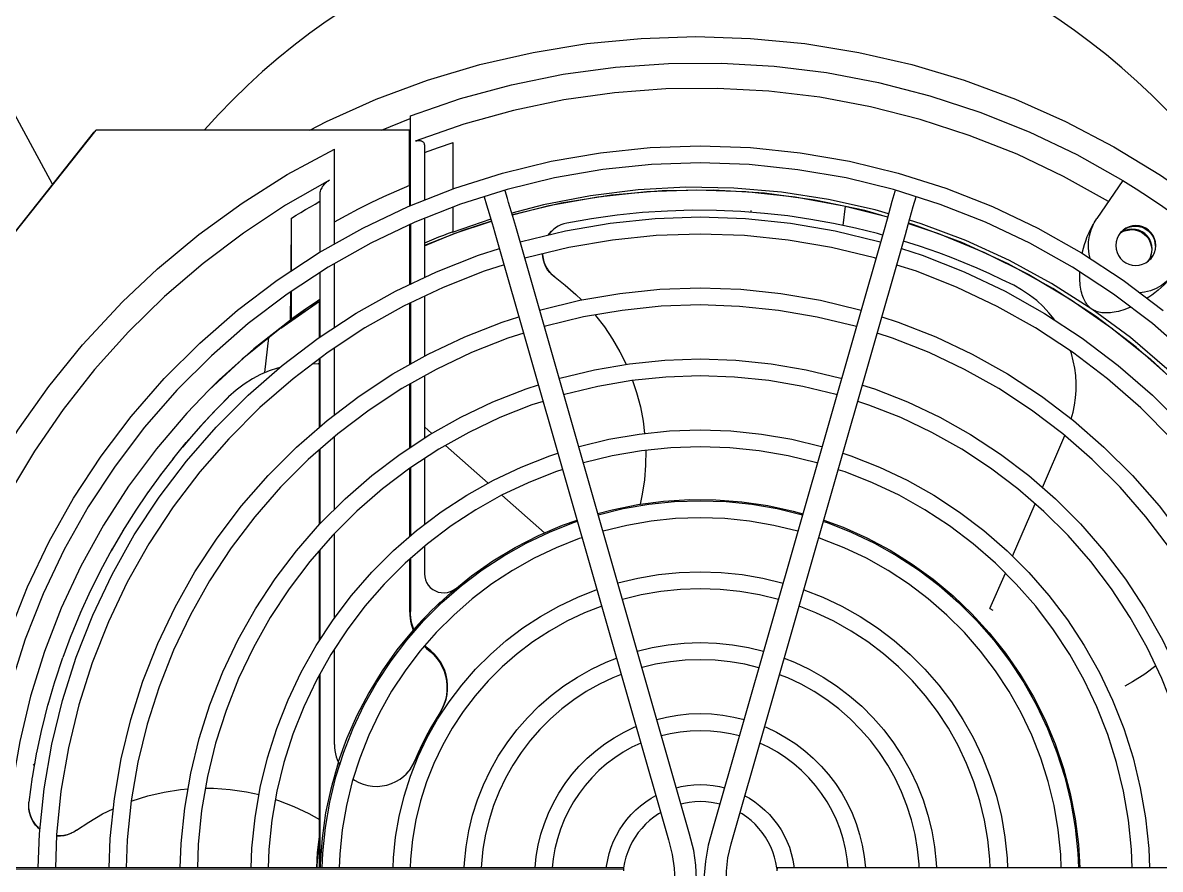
# Model space of a CAD drawing. Header units: inches. Extents: x 0 to 34.2, y 0 to 22.
# Drawn here: x 7.513 to 8.878, y 13.467 to 14.483 of the extents above; entities that cross this region are included whole.
import ezdxf
from ezdxf.enums import TextEntityAlignment as Align

# ---------------------------------------------------------------- set-up
doc = ezdxf.new("R2010")
doc.units = ezdxf.units.IN
doc.header["$MEASUREMENT"] = 0
doc.layers.add('SYMS', color=7, linetype='Continuous')
doc.styles.add('WD', font='romans.shx', dxfattribs={"height": 0.185})

# ---------------------------------------------------------------- blocks, each defined once
blk = doc.blocks.new('HDV1_FAN_001')
at = {"color": 7, "linetype": 'Continuous'}
for p, q in [((2.705, 2.2634), (3.0391, 2.4446)), ((2.7666, 2.2146), (2.4932, 2.4311)), ((2.4965, 2.4277), (2.77, 2.2112)), ((1.8843, 1.5781), (1.8844, 2.3262)), ((1.9308, 2.2786), (1.9327, 2.2808)), ((1.9327, 2.2808), (1.9358, 2.2837)), ((1.9633, 2.2916), (1.9935, 2.2875)), ((1.9929, 2.2875), (2.0234, 2.2822)), ((2.0223, 2.2823), (2.0526, 2.2758)), ((2.0515, 2.276), (2.0813, 2.2685)), ((2.0803, 2.2687), (2.1094, 2.2602)), ((2.1087, 2.2604), (2.1369, 2.2511)), ((2.1641, 2.2409), (2.1367, 2.2511)), ((2.1909, 2.2298), (2.1638, 2.241)), ((1.9296, 2.2345), (1.9296, 2.2345)), ((2.2171, 2.2178), (2.1901, 2.2302)), ((2.2426, 2.2051), (2.2157, 2.2186)), ((2.77, 2.2112), (2.7666, 2.2146)), ((2.77, 1.8352), (2.77, 2.2112)), ((2.2672, 2.1918), (2.2406, 2.2062)), ((2.291, 2.1778), (2.2648, 2.1932)), ((2.3138, 2.1634), (2.2883, 2.1795)), ((2.3357, 2.1486), (2.3111, 2.1652)), ((2.3565, 2.1335), (2.3332, 2.1504)), ((2.3764, 2.1181), (2.3545, 2.135)), ((2.3751, 2.1192), (2.3949, 2.103)), ((2.402, 2.0968), (2.3893, 2.1076)), ((2.3949, 2.103), (2.4139, 2.0864)), ((2.4144, 2.0859), (2.402, 2.0968)), ((2.4139, 2.0864), (2.4321, 2.0695)), ((2.4962, 2.0344), (2.4577, 2.076)), ((2.4321, 2.0695), (2.4495, 2.0524)), ((2.4496, 2.0523), (2.4382, 2.0637)), ((2.4788, 2.0086), (2.5208, 2.0038)), ((2.5323, 1.9896), (2.5644, 1.9433)), ((2.5418, 1.9778), (2.5429, 1.9768)), ((2.5418, 1.9778), (2.576, 1.9775)), ((2.5429, 1.9768), (2.5765, 1.9768)), ((2.6007, 1.9773), (2.6643, 1.9768)), ((2.601, 1.9768), (2.6643, 1.9768)), ((1.8843, 1.9433), (2.1159, 1.9433)), ((1.8843, 1.9425), (2.1174, 1.9425)), ((1.8843, 1.9421), (1.889, 1.942)), ((1.889, 1.942), (1.9199, 1.9397)), ((1.9199, 1.9397), (1.9506, 1.9354)), ((2.1568, 1.9433), (2.2652, 1.9433)), ((2.1581, 1.9425), (2.2661, 1.9425)), ((2.2964, 1.9433), (2.3861, 1.9433)), ((2.2973, 1.9425), (2.3869, 1.9425)), ((2.4133, 1.9433), (2.4955, 1.9433)), ((2.4141, 1.9425), (2.4961, 1.9425)), ((2.4893, 1.9433), (2.4895, 1.9447)), ((2.4896, 1.9511), (2.4894, 1.9448)), ((2.5211, 1.9433), (2.5657, 1.9433)), ((2.5216, 1.9425), (2.599, 1.9425)), ((2.6234, 1.9425), (2.693, 1.9425)), ((1.9506, 1.9354), (1.9809, 1.9289)), ((1.9809, 1.9289), (2.0108, 1.9204)), ((2.0326, 1.9253), (2.1469, 1.9253)), ((2.184, 1.9253), (2.2855, 1.9253)), ((2.3145, 1.9253), (2.4019, 1.9253)), ((2.4281, 1.9253), (2.5084, 1.9253)), ((2.5329, 1.9253), (2.6095, 1.9253)), ((2.6331, 1.9253), (2.7471, 1.9253)), ((2.0108, 1.9204), (2.0082, 1.9189)), ((2.77, 1.8686), (2.7837, 1.8344)), ((1.997, 1.8393), (1.9986, 1.8378)), ((2.0031, 1.8341), (1.9978, 1.8386)), ((2.1698, 1.8307), (2.1676, 1.8297)), ((2.1685, 1.829), (2.1706, 1.8299)), ((2.1706, 1.8299), (2.1698, 1.8307)), ((2.1706, 1.8299), (2.1931, 1.8089)), ((2.1913, 1.8349), (2.2548, 1.8349)), ((2.2555, 1.8341), (2.1921, 1.8341)), ((2.282, 1.8349), (2.364, 1.8349)), ((2.3646, 1.8341), (2.2827, 1.8341)), ((2.3886, 1.8349), (2.465, 1.8349)), ((2.4654, 1.8341), (2.3891, 1.8341)), ((2.4885, 1.8349), (2.562, 1.8349)), ((2.5623, 1.8341), (2.4889, 1.8341)), ((2.5847, 1.8349), (2.6563, 1.8349)), ((2.6567, 1.8341), (2.585, 1.8341)), ((2.6788, 1.8349), (2.7036, 1.8349)), ((2.6792, 1.8341), (2.7871, 1.8341)), ((2.7036, 1.8352), (2.77, 1.8352)), ((2.7036, 1.8349), (2.7543, 1.8344)), ((2.7868, 1.8344), (2.7543, 1.8344)), ((2.1504, 1.8176), (2.1478, 1.8148)), ((2.1486, 1.814), (2.1512, 1.8168)), ((2.2703, 1.8171), (2.2373, 1.8171)), ((2.3757, 1.8171), (2.2964, 1.8171)), ((2.475, 1.8171), (2.4003, 1.8171)), ((2.4059, 1.8082), (2.4138, 1.8171)), ((2.5704, 1.8171), (2.4985, 1.8171)), ((2.6638, 1.8171), (2.5931, 1.8171)), ((2.6495, 1.7713), (2.6312, 1.8171)), ((2.7509, 1.8171), (2.6859, 1.8171)), ((2.1478, 1.8148), (2.144, 1.8103)), ((2.1448, 1.8095), (2.1486, 1.814)), ((2.1931, 1.8089), (2.1874, 1.8145)), ((2.3462, 1.7407), (2.3915, 1.792)), ((2.6628, 1.7375), (2.6468, 1.7841)), ((2.6479, 1.783), (2.6468, 1.7841)), ((2.6479, 1.783), (2.6773, 1.783)), ((2.6993, 1.783), (2.755, 1.783)), ((2.6605, 1.7368), (2.6495, 1.7713)), ((2.6536, 1.7347), (2.6465, 1.7327)), ((2.6576, 1.7359), (2.6536, 1.7347)), ((2.6751, 1.7412), (2.6576, 1.7359)), ((2.6802, 1.7427), (2.6751, 1.7412)), ((2.6465, 1.7327), (1.9178, 1.5243)), ((2.2864, 1.6731), (2.3318, 1.7244)), ((1.9249, 1.4991), (2.6513, 1.7068)), ((2.662, 1.7099), (2.6663, 1.7111)), ((2.6663, 1.7111), (2.683, 1.7163)), ((2.683, 1.7163), (2.6878, 1.7177)), ((2.644, 1.6686), (2.6454, 1.6676)), ((2.6454, 1.6676), (2.6486, 1.6647)), ((2.6487, 1.6646), (2.6476, 1.6657)), ((2.6486, 1.6647), (2.6487, 1.6646)), ((2.6487, 1.6646), (2.6486, 1.6647)), ((2.6544, 1.6569), (2.6525, 1.6601)), ((1.8808, 1.578), (1.8829, 1.578)), ((2.6501, 1.2659), (1.9315, 1.4713)), ((2.6711, 1.4254), (2.6732, 1.4252)), ((1.8806, 1.3943), (1.8828, 1.3943)), ((1.8828, 1.3943), (1.8842, 1.3944)), ((1.8842, 0.6419), (1.8843, 1.3942)), ((2.6554, 1.315), (2.6786, 1.3123)), ((2.6631, 1.2622), (2.6501, 1.2659)), ((2.6842, 1.2564), (2.6631, 1.2622)), ((2.6445, 1.2403), (2.6565, 1.2369)), ((2.6565, 1.2369), (2.6782, 1.2309)), ((2.6782, 1.2309), (2.6899, 1.2275)), ((2.1958, 1.1388), (2.2381, 1.1204)), ((2.2583, 1.1117), (2.3212, 1.0845)), ((2.3409, 1.076), (2.4032, 1.049)), ((2.6587, 1.0138), (2.6636, 1.0108)), ((2.7093, 0.9794), (2.6636, 1.0108)), ((2.6228, 0.9451), (2.6188, 0.9461))]:
    blk.add_line(p, q, dxfattribs=at)
at = {"color": 6, "linetype": 'Continuous'}
for p, q in [((1.9311, 2.279), (1.9311, 2.279)), ((1.9479, 2.2903), (1.9479, 2.2902)), ((2.0078, 2.2867), (2.0101, 2.2844)), ((2.1162, 2.2579), (2.1161, 2.2579)), ((1.9234, 2.2484), (1.9234, 2.2484)), ((2.2391, 2.2069), (2.2392, 2.2069)), ((2.3546, 2.135), (2.3545, 2.135)), ((2.4199, 2.0808), (2.4199, 2.0808)), ((2.4647, 2.0691), (2.4644, 2.0688)), ((2.4636, 2.0355), (2.4636, 2.0356)), ((2.4848, 1.9914), (2.4843, 1.9915)), ((2.5585, 1.9516), (2.5586, 1.9516)), ((1.8941, 1.9459), (1.8942, 1.9459)), ((2.6546, 1.735), (2.6546, 1.735)), ((2.6076, 1.7215), (2.6076, 1.7215)), ((2.5807, 1.7138), (2.5807, 1.7138)), ((2.419, 1.6676), (2.419, 1.6676)), ((2.619, 1.6755), (2.619, 1.6754)), ((2.4055, 1.6637), (2.4055, 1.6637)), ((2.345, 1.6465), (2.345, 1.6465)), ((2.4402, 1.6464), (2.4402, 1.6464)), ((2.3662, 1.6253), (2.3662, 1.6253)), ((2.395, 1.6335), (2.395, 1.6335)), ((2.6856, 1.6318), (2.6857, 1.6318)), ((2.3224, 1.6127), (2.3224, 1.6127)), ((2.69, 1.6044), (2.6903, 1.6042)), ((2.6963, 1.5418), (2.6963, 1.5417)), ((2.6965, 1.4486), (2.6966, 1.4486)), ((2.691, 1.3866), (2.6912, 1.3868)), ((2.6895, 1.3754), (2.69, 1.3754)), ((2.662, 1.2625), (2.662, 1.2625)), ((2.667, 1.2675), (2.6673, 1.2678)), ((2.628, 1.158), (2.6281, 1.158)), ((2.1493, 1.1258), (2.168, 1.1412)), ((2.1958, 1.1388), (2.1938, 1.1353)), ((2.5986, 1.0969), (2.5983, 1.097)), ((2.5897, 1.0815), (2.5899, 1.0815)), ((2.5724, 1.0521), (2.5724, 1.0521)), ((2.532, 0.9923), (2.5314, 0.9924)), ((2.4962, 0.9485), (2.4966, 0.9484))]:
    blk.add_line(p, q, dxfattribs=at)
at = {"color": 7, "linetype": 'Continuous'}
for points in [[(1.9278, 2.4649), (1.992, 2.4591), (2.0553, 2.4491), (2.1179, 2.4349), (2.1795, 2.4167), (2.2397, 2.3945), (2.2984, 2.3684), (2.3551, 2.3385), (2.4099, 2.305), (2.4623, 2.268), (2.5121, 2.2276), (2.5638, 2.1795)], [(2.7099, 1.931), (2.6797, 1.9838), (2.6463, 2.0344), (2.6097, 2.0829), (2.5701, 2.1289), (2.5276, 2.1723), (2.4824, 2.2129), (2.4347, 2.2505), (2.3847, 2.285), (2.3326, 2.3162), (2.2786, 2.3441), (2.223, 2.3684), (2.1659, 2.3891), (2.1076, 2.4061), (2.0483, 2.4194), (1.9884, 2.4288), (1.9278, 2.4344)], [(2.1657, 2.3154), (2.2216, 2.2934), (2.2759, 2.2676), (2.3282, 2.2382), (2.3785, 2.2052), (2.4263, 2.1689), (2.4716, 2.1294), (2.5141, 2.0869), (2.5536, 2.0416), (2.5899, 1.9938), (2.6228, 1.9435), (2.6523, 1.8912), (2.6781, 1.8369), (2.7001, 1.781)], [(1.8829, 2.336), (1.883, 2.3208), (1.8829, 1.578)], [(2.7304, 1.4864), (2.7284, 1.545), (2.7224, 1.6034), (2.7124, 1.6612), (2.6985, 1.7182), (2.6808, 1.7741), (2.6592, 1.8287), (2.634, 1.8817), (2.6053, 1.9329), (2.5731, 1.9819), (2.5377, 2.0287), (2.4991, 2.0729), (2.4576, 2.1144), (2.4134, 2.153), (2.3666, 2.1884), (2.3176, 2.2206), (2.2664, 2.2494), (2.2134, 2.2746), (2.1588, 2.2961), (2.1029, 2.3139), (2.0459, 2.3278), (1.9881, 2.3377), (1.9297, 2.3437), (1.8832, 2.3453)], [(2.4578, 2.076), (2.43, 2.1025), (2.3875, 2.1388), (2.3426, 2.1721), (2.2956, 2.2023), (2.2466, 2.2293), (2.196, 2.253), (2.1439, 2.2732), (2.0905, 2.2898), (2.0362, 2.3028), (1.9811, 2.3122), (1.9254, 2.3178), (1.8844, 2.3192)], [(1.8844, 2.2805), (1.9253, 2.2791), (1.9793, 2.2736), (2.0327, 2.2644), (2.0854, 2.2515), (2.1372, 2.2351), (2.1876, 2.2152), (2.2366, 2.1919), (2.2839, 2.1653), (2.3293, 2.1356), (2.3725, 2.1028), (2.4134, 2.0671), (2.4518, 2.0287), (2.4874, 1.9878), (2.5202, 1.9446), (2.55, 1.8992), (2.5766, 1.8519), (2.5999, 1.8029), (2.6198, 1.7525), (2.6278, 1.7273)], [(1.9553, 2.2918), (1.9521, 2.2913), (1.9479, 2.2903), (1.9438, 2.2887), (1.94, 2.2867), (1.9364, 2.2842), (1.9332, 2.2813), (1.9308, 2.2786)], [(1.9358, 2.2837), (1.9391, 2.2861), (1.9428, 2.2882), (1.9467, 2.2899), (1.9507, 2.2911), (1.9548, 2.2918), (1.9553, 2.2918)], [(1.9553, 2.2918), (1.959, 2.292), (1.9632, 2.2917)], [(2.608, 1.7216), (2.6004, 1.7456), (2.5811, 1.7948), (2.5584, 1.8425), (2.5324, 1.8886), (2.5035, 1.9328), (2.4715, 1.9749), (2.4368, 2.0147), (2.3994, 2.0521), (2.3596, 2.0869), (2.3175, 2.1188), (2.2733, 2.1478), (2.2272, 2.1737), (2.1795, 2.1964), (2.1303, 2.2158), (2.0799, 2.2318), (2.0285, 2.2443), (1.9765, 2.2533), (1.9239, 2.2587), (1.8844, 2.26)], [(1.9228, 2.2587), (1.9227, 2.258), (1.9227, 2.2537), (1.9232, 2.2493), (1.9242, 2.2451), (1.9258, 2.2411), (1.9262, 2.2402)], [(1.9262, 2.2402), (1.9255, 2.2418), (1.9241, 2.2458), (1.9231, 2.2498), (1.9227, 2.254), (1.9227, 2.2582)], [(1.9296, 2.2345), (1.9273, 2.238), (1.9262, 2.2402)], [(1.9296, 2.2345), (1.9394, 2.22), (1.9491, 2.2033), (1.9553, 2.1905)], [(1.8844, 2.1954), (1.9195, 2.1942), (1.9677, 2.1892), (2.0154, 2.181), (2.0625, 2.1695), (2.1086, 2.1549), (2.1537, 2.1371), (2.1974, 2.1163), (2.2397, 2.0926), (2.2802, 2.066), (2.3188, 2.0367), (2.3553, 2.0049), (2.3895, 1.9706), (2.4214, 1.9341), (2.4506, 1.8955), (2.4772, 1.855), (2.501, 1.8128), (2.5218, 1.769), (2.5395, 1.724), (2.5459, 1.7039)], [(2.5262, 1.6982), (2.5202, 1.7171), (2.5029, 1.7608), (2.4827, 1.8033), (2.4597, 1.8443), (2.4339, 1.8837), (2.4055, 1.9212), (2.3745, 1.9566), (2.3413, 1.9899), (2.3058, 2.0208), (2.2683, 2.0492), (2.229, 2.075), (2.188, 2.0981), (2.1455, 2.1183), (2.1018, 2.1356), (2.0569, 2.1498), (2.0112, 2.1609), (1.9649, 2.1689), (1.9181, 2.1737), (1.8844, 2.1749)], [(2.5638, 2.1795), (2.6034, 2.1375), (2.6445, 2.0881), (2.6822, 2.0361), (2.7164, 1.9819), (2.7471, 1.9253)], [(1.9643, 2.169), (1.9649, 2.1677), (1.9708, 2.1489), (1.9753, 2.1296), (1.9783, 2.11), (1.9791, 2.1009)], [(1.8843, 2.1102), (1.9136, 2.1092), (1.956, 2.1049), (1.9981, 2.0976), (2.0395, 2.0875), (2.0801, 2.0746), (2.1198, 2.059), (2.1583, 2.0407), (2.1954, 2.0198), (2.2311, 1.9964), (2.265, 1.9707), (2.2972, 1.9426), (2.3273, 1.9125), (2.3553, 1.8804), (2.3811, 1.8464), (2.4044, 1.8108), (2.4253, 1.7736), (2.4436, 1.7351), (2.4593, 1.6954), (2.464, 1.6805)], [(2.4443, 1.6748), (2.44, 1.6886), (2.4248, 1.7269), (2.4071, 1.7642), (2.3869, 1.8001), (2.3643, 1.8346), (2.3394, 1.8674), (2.3123, 1.8985), (2.2832, 1.9277), (2.2521, 1.9547), (2.2192, 1.9797), (2.1848, 2.0023), (2.1488, 2.0225), (2.1116, 2.0402), (2.0732, 2.0553), (2.0339, 2.0678), (1.9939, 2.0775), (1.9533, 2.0846), (1.9122, 2.0888), (1.8843, 2.0897)], [(1.98, 2.0799), (1.98, 2.0703), (1.9786, 2.0504), (1.9757, 2.0307), (1.9723, 2.0157)], [(2.4382, 2.0637), (2.4264, 2.0749), (2.4144, 2.0859)], [(2.5418, 1.9778), (2.5074, 2.0219), (2.4701, 2.0635), (2.4578, 2.076)], [(2.4651, 2.0336), (2.4579, 2.0431), (2.4496, 2.0523)], [(2.4849, 1.9907), (2.4842, 1.9936), (2.4808, 2.0037), (2.4765, 2.0138), (2.4713, 2.0237), (2.4651, 2.0336)], [(2.5642, 1.9433), (2.5345, 1.9866), (2.495, 2.0358)], [(1.8843, 2.0251), (1.9079, 2.0243), (1.9445, 2.0205), (1.9808, 2.0142), (2.0165, 2.0055), (2.0516, 1.9944), (2.0859, 1.9809), (2.1191, 1.9651), (2.1512, 1.947), (2.182, 1.9268), (2.2113, 1.9046), (2.2391, 1.8804), (2.2651, 1.8544), (2.2893, 1.8266), (2.3115, 1.7973), (2.3317, 1.7665), (2.3497, 1.7344), (2.3655, 1.7012), (2.379, 1.6669), (2.3822, 1.6571)], [(2.3624, 1.6514), (2.3597, 1.66), (2.3467, 1.693), (2.3315, 1.725), (2.3142, 1.7558), (2.2948, 1.7854), (2.2734, 1.8137), (2.2501, 1.8404), (2.225, 1.8654), (2.1984, 1.8887), (2.1701, 1.9101), (2.1405, 1.9295), (2.1097, 1.9469), (2.0777, 1.9621), (2.0447, 1.9751), (2.011, 1.9858), (1.9766, 1.9942), (1.9417, 2.0002), (1.9065, 2.0038), (1.8843, 2.0046)], [(1.9666, 1.9959), (1.9654, 1.9922), (1.9582, 1.9738), (1.9496, 1.956), (1.9424, 1.9433)], [(2.5665, 1.9426), (2.5627, 1.9484), (2.5588, 1.9541), (2.5549, 1.9598), (2.5509, 1.9655), (2.5469, 1.9711), (2.5429, 1.9768)], [(2.6643, 1.9768), (2.6677, 1.9711), (2.6711, 1.9655), (2.6745, 1.9598), (2.6778, 1.9541), (2.6811, 1.9483), (2.6844, 1.9426)], [(2.77, 1.9548), (2.7804, 1.9349), (2.8071, 1.8751), (2.8298, 1.8136), (2.8486, 1.7509), (2.8632, 1.687), (2.8737, 1.6223), (2.88, 1.5573), (2.8822, 1.4917)], [(1.9226, 1.9433), (1.918, 1.944), (1.887, 1.9465), (1.8843, 1.9465)], [(1.8843, 1.9463), (1.9029, 1.9455), (1.9214, 1.9433)], [(1.8843, 1.9399), (1.902, 1.9393), (1.9329, 1.9361), (1.9634, 1.9309), (1.9935, 1.9235), (2.0231, 1.9141), (2.0519, 1.9028), (2.0799, 1.8895), (2.1069, 1.8743), (2.1329, 1.8573), (2.1576, 1.8385), (2.1809, 1.8182), (2.2028, 1.7962), (2.2232, 1.7729), (2.2419, 1.7482), (2.2589, 1.7222), (2.2741, 1.6952), (2.2874, 1.6672), (2.2988, 1.6384), (2.3003, 1.6337)], [(2.693, 1.9425), (2.6942, 1.9424), (2.6954, 1.9422), (2.6967, 1.9419), (2.698, 1.9414), (2.6994, 1.9408), (2.7007, 1.9401), (2.702, 1.9394), (2.7032, 1.9385), (2.7044, 1.9376), (2.7054, 1.9367), (2.7064, 1.9358), (2.7072, 1.9348), (2.708, 1.9338), (2.7087, 1.9329), (2.7093, 1.9319)], [(2.0108, 1.9204), (2.0044, 1.9224), (1.998, 1.9243), (1.9916, 1.9261), (1.9851, 1.9278), (1.9786, 1.9295), (1.9721, 1.931)], [(2.0326, 1.9253), (2.0288, 1.9252), (2.0251, 1.9247), (2.0214, 1.924), (2.0178, 1.9231), (2.0143, 1.9219), (2.0108, 1.9204)], [(2.6598, 1.9253), (2.6675, 1.9113), (2.6753, 1.8963), (2.6828, 1.8811), (2.69, 1.8659), (2.6969, 1.8505), (2.7036, 1.8349)], [(2.2806, 1.628), (2.2795, 1.6315), (2.2686, 1.6591), (2.2559, 1.6858), (2.2414, 1.7116), (2.2252, 1.7363), (2.2073, 1.7599), (2.1878, 1.7822), (2.1669, 1.8032), (2.1446, 1.8226), (2.121, 1.8405), (2.0963, 1.8567), (2.0705, 1.8712), (2.0438, 1.884), (2.0162, 1.8948), (1.988, 1.9038), (1.9593, 1.9108), (1.9301, 1.9158), (1.9006, 1.9188), (1.8843, 1.9194)], [(2.1698, 1.8307), (2.1459, 1.8502), (2.1208, 1.868), (2.0945, 1.8841), (2.0672, 1.8983), (2.0391, 1.9107), (2.0115, 1.9206)], [(1.9908, 1.9029), (1.9896, 1.9011), (1.9869, 1.896), (1.9847, 1.8907), (1.9833, 1.8851), (1.9824, 1.8794), (1.9822, 1.8736), (1.9827, 1.8679), (1.9838, 1.8622), (1.9856, 1.8567), (1.988, 1.8515), (1.991, 1.8465), (1.9945, 1.842), (1.997, 1.8393)], [(1.8843, 1.8548), (1.8962, 1.8544), (1.9212, 1.8518), (1.9461, 1.8475), (1.9705, 1.8415), (1.9945, 1.8339), (2.018, 1.8247), (2.0407, 1.8139), (2.0627, 1.8015), (2.0837, 1.7877), (2.1038, 1.7725), (2.1228, 1.7559), (2.1406, 1.7381), (2.1571, 1.7191), (2.1723, 1.6991), (2.1862, 1.678), (2.1985, 1.6561), (2.2093, 1.6333), (2.2184, 1.6103)], [(2.1986, 1.6046), (2.1905, 1.6251), (2.1803, 1.6466), (2.1686, 1.6674), (2.1556, 1.6872), (2.1412, 1.7062), (2.1256, 1.7241), (2.1088, 1.7409), (2.0908, 1.7566), (2.0719, 1.7709), (2.052, 1.784), (2.0313, 1.7956), (2.0098, 1.8059), (1.9877, 1.8146), (1.965, 1.8218), (1.9419, 1.8274), (1.9184, 1.8315), (1.8948, 1.8339), (1.8843, 1.8342)], [(2.0124, 1.8292), (2.0071, 1.8318), (2.0023, 1.8349)], [(2.0031, 1.8341), (2.0079, 1.831), (2.0132, 1.8285)], [(2.0698, 1.7992), (2.0606, 1.8049), (2.0513, 1.8103), (2.0418, 1.8155), (2.0321, 1.8204), (2.0223, 1.8249), (2.0124, 1.8292)], [(2.1768, 1.8331), (2.1732, 1.832), (2.1698, 1.8307)], [(2.1706, 1.8299), (2.174, 1.8312), (2.1776, 1.8323), (2.1811, 1.8331), (2.1848, 1.8337), (2.1884, 1.834), (2.1921, 1.8341)], [(2.1874, 1.8145), (2.1819, 1.8197), (2.1763, 1.8249), (2.1706, 1.8299)], [(2.1913, 1.8349), (2.1876, 1.8348), (2.184, 1.8345), (2.1803, 1.8339), (2.1768, 1.8331)], [(2.7871, 1.8341), (2.8077, 1.774), (2.8243, 1.7129), (2.8369, 1.6507), (2.8455, 1.5879), (2.85, 1.5246), (2.8504, 1.4611), (2.8467, 1.3978), (2.8389, 1.3348), (2.8271, 1.2725), (2.8112, 1.2111), (2.7914, 1.1508), (2.7678, 1.0919), (2.7404, 1.0348), (2.7093, 0.9794)], [(2.0132, 1.8285), (2.0231, 1.8241), (2.0329, 1.8196), (2.0426, 1.8147), (2.0521, 1.8095), (2.0614, 1.8041), (2.0706, 1.7984)], [(2.2373, 1.8171), (2.2337, 1.8169), (2.2301, 1.816), (2.2268, 1.8146), (2.2236, 1.8126), (2.2209, 1.8102), (2.2185, 1.8073), (2.2167, 1.8041), (2.2154, 1.8006), (2.2147, 1.797), (2.2145, 1.7933), (2.215, 1.7896), (2.2161, 1.7861), (2.2177, 1.7827), (2.2198, 1.7797)], [(2.6311, 1.8171), (2.6457, 1.7818), (2.6607, 1.7368)], [(2.6479, 1.783), (2.6457, 1.7888), (2.6435, 1.7945), (2.6412, 1.8002), (2.6388, 1.8059), (2.6364, 1.8116), (2.634, 1.8172)], [(2.6841, 0.9967), (2.7143, 1.0507), (2.7408, 1.1063), (2.7636, 1.1637), (2.7827, 1.2224), (2.798, 1.2822), (2.8093, 1.3429), (2.8167, 1.4042), (2.82, 1.4658), (2.8194, 1.5275), (2.8147, 1.5891), (2.8061, 1.6502), (2.7935, 1.7106), (2.777, 1.77), (2.7566, 1.8284)], [(2.7428, 1.8172), (2.745, 1.8116), (2.747, 1.8059), (2.7491, 1.8002), (2.7511, 1.7945), (2.7531, 1.7888), (2.755, 1.783)], [(2.757, 1.8275), (2.7572, 1.8265), (2.7574, 1.8257), (2.7575, 1.8248), (2.7575, 1.824), (2.7575, 1.8232), (2.7574, 1.8224), (2.7572, 1.8216), (2.757, 1.8209), (2.7566, 1.8202), (2.7562, 1.8196), (2.7558, 1.819), (2.7552, 1.8185), (2.7545, 1.818), (2.7537, 1.8177), (2.7529, 1.8174), (2.7519, 1.8172), (2.7509, 1.8171)], [(2.144, 1.8103), (2.1399, 1.806), (2.1355, 1.8022), (2.1307, 1.7988), (2.1256, 1.796), (2.1203, 1.7937), (2.1147, 1.792), (2.109, 1.7908), (2.1032, 1.7903), (2.0974, 1.7903), (2.0916, 1.7909), (2.0859, 1.7921), (2.0803, 1.7939), (2.0749, 1.7963), (2.0698, 1.7992)], [(2.0706, 1.7984), (2.0757, 1.7955), (2.0811, 1.7931), (2.0866, 1.7913), (2.0924, 1.7901), (2.0982, 1.7895), (2.104, 1.7895), (2.1098, 1.79), (2.1155, 1.7912), (2.1211, 1.7929), (2.1264, 1.7952), (2.1315, 1.798), (2.1363, 1.8014), (2.1407, 1.8052), (2.1448, 1.8095)], [(2.1931, 1.8089), (2.215, 1.7854), (2.2347, 1.761), (2.2527, 1.7353), (2.2689, 1.7085), (2.2832, 1.6806), (2.2956, 1.6518), (2.3018, 1.6341)], [(2.2034, 1.7982), (2.1982, 1.8037), (2.1931, 1.8089)], [(2.7001, 1.781), (2.7183, 1.7238), (2.7325, 1.6654), (2.7427, 1.6062), (2.7488, 1.5464), (2.7509, 1.4864)], [(1.8843, 1.7696), (1.8904, 1.7694), (1.9096, 1.7674), (1.9287, 1.7641), (1.9476, 1.7595), (1.966, 1.7537), (1.984, 1.7466), (2.0015, 1.7382), (2.0184, 1.7288), (2.0346, 1.7181), (2.05, 1.7064), (2.0646, 1.6937), (2.0783, 1.68), (2.0911, 1.6654), (2.1028, 1.65), (2.1134, 1.6338), (2.1229, 1.6169), (2.1312, 1.5994), (2.1362, 1.5868)], [(2.1164, 1.5811), (2.1124, 1.5912), (2.1047, 1.6074), (2.0959, 1.6231), (2.086, 1.6381), (2.0752, 1.6525), (2.0633, 1.666), (2.0506, 1.6787), (2.0371, 1.6905), (2.0228, 1.7014), (2.0078, 1.7112), (1.9921, 1.72), (1.9759, 1.7278), (1.9591, 1.7343), (1.942, 1.7398), (1.9246, 1.744), (1.9068, 1.7471), (1.889, 1.7489), (1.8843, 1.7491)], [(2.6898, 1.7456), (2.6896, 1.7455), (2.6802, 1.7427)], [(2.6878, 1.7177), (2.6969, 1.7203), (2.6978, 1.7206)], [(2.6513, 1.7068), (2.6543, 1.7076), (2.662, 1.7099)], [(2.6653, 1.2616), (2.6732, 1.2889), (2.6859, 1.3488), (2.6941, 1.4095), (2.6979, 1.4706), (2.6971, 1.5319), (2.6919, 1.5929), (2.6822, 1.6533), (2.6683, 1.7118)], [(2.668, 1.7117), (2.6792, 1.6679), (2.6897, 1.6094), (2.696, 1.5504), (2.6982, 1.4911), (2.696, 1.4317), (2.6897, 1.3727), (2.6791, 1.3142), (2.6657, 1.2615)], [(2.6693, 1.2605), (2.674, 1.2764), (2.6867, 1.3324), (2.6955, 1.3891), (2.7003, 1.4463), (2.7012, 1.5037), (2.6982, 1.561), (2.6911, 1.618), (2.6802, 1.6743), (2.6701, 1.7123)], [(2.6451, 1.4864), (2.6433, 1.5392), (2.6379, 1.5918), (2.6289, 1.6439), (2.6164, 1.6952), (2.616, 1.6967)], [(2.6357, 1.7023), (2.6362, 1.7008), (2.649, 1.648), (2.6582, 1.5946), (2.6638, 1.5406), (2.6656, 1.4864)], [(1.8843, 1.6844), (1.8846, 1.6844), (1.898, 1.6831), (1.9114, 1.6807), (1.9246, 1.6775), (1.9375, 1.6734), (1.9501, 1.6685), (1.9623, 1.6626), (1.9742, 1.656), (1.9855, 1.6486), (1.9963, 1.6404), (2.0065, 1.6315), (2.0161, 1.6219), (2.025, 1.6117), (2.0332, 1.6009), (2.0406, 1.5895), (2.0473, 1.5777), (2.0531, 1.5655), (2.054, 1.5633)], [(2.5538, 1.6789), (2.5542, 1.6778), (2.5656, 1.6307), (2.5739, 1.583), (2.5788, 1.5348), (2.5805, 1.4864)], [(2.56, 1.4864), (2.5584, 1.5334), (2.5535, 1.5802), (2.5456, 1.6265), (2.5344, 1.6722), (2.5341, 1.6732)], [(2.6212, 1.6756), (2.6201, 1.6756), (2.6159, 1.675), (2.6118, 1.674), (2.6079, 1.6726), (2.6042, 1.6706), (2.6008, 1.6683), (2.5976, 1.6656), (2.5948, 1.6626), (2.5838, 1.6484)], [(2.5933, 1.6607), (2.596, 1.664), (2.599, 1.6669), (2.6023, 1.6695), (2.6059, 1.6716), (2.6098, 1.6733), (2.6138, 1.6746), (2.6179, 1.6754), (2.6212, 1.6756)], [(2.6476, 1.6657), (2.6447, 1.6682), (2.644, 1.6686)], [(2.0341, 1.5576), (2.0291, 1.5683), (2.0231, 1.5789), (2.0164, 1.589), (2.0091, 1.5987), (2.0011, 1.6079), (1.9925, 1.6165), (1.9834, 1.6245), (1.9737, 1.6318), (1.9635, 1.6385), (1.9529, 1.6444), (1.9419, 1.6497), (1.9306, 1.6541), (1.919, 1.6578), (1.9072, 1.6607), (1.8952, 1.6627), (1.8843, 1.6639)], [(2.472, 1.6555), (2.4722, 1.6548), (2.4823, 1.6134), (2.4895, 1.5714), (2.4939, 1.529), (2.4953, 1.4864)], [(2.6525, 1.6601), (2.6502, 1.663), (2.6487, 1.6646)], [(2.6583, 1.6463), (2.6574, 1.65), (2.6561, 1.6535), (2.6544, 1.6569)], [(2.4748, 1.4864), (2.4734, 1.5276), (2.4692, 1.5686), (2.4622, 1.6092), (2.4524, 1.6493), (2.4522, 1.6498)], [(2.5838, 1.6484), (2.5726, 1.6356), (2.566, 1.6289)], [(2.6439, 1.2677), (2.6457, 1.2739), (2.6522, 1.3), (2.6579, 1.3266), (2.6627, 1.3538), (2.6668, 1.3814), (2.6699, 1.4094), (2.6721, 1.4379), (2.6733, 1.4668), (2.6736, 1.4961), (2.6727, 1.5258), (2.6708, 1.5558), (2.6677, 1.5862), (2.6635, 1.6169), (2.6583, 1.6463)], [(2.3896, 1.4864), (2.3884, 1.5218), (2.3848, 1.557), (2.3788, 1.5919), (2.3704, 1.6263), (2.3704, 1.6264)], [(2.3901, 1.6321), (2.3902, 1.6318), (2.3989, 1.5961), (2.4051, 1.5598), (2.4089, 1.5232), (2.4102, 1.4864)], [(2.548, 1.6124), (2.5474, 1.6119), (2.5336, 1.6013), (2.519, 1.5915), (2.5038, 1.5827), (2.4888, 1.5754)], [(1.8843, 1.5989), (1.8864, 1.5987), (1.8941, 1.5974), (1.9016, 1.5955), (1.909, 1.5932), (1.9162, 1.5904), (1.9232, 1.587), (1.9299, 1.5832), (1.9364, 1.579), (1.9426, 1.5743), (1.9484, 1.5692), (1.9539, 1.5637), (1.9589, 1.5579), (1.9636, 1.5517), (1.9679, 1.5453), (1.9711, 1.5396)], [(2.3045, 1.4864), (2.3035, 1.5159), (2.3005, 1.5454), (2.2954, 1.5746), (2.2885, 1.603)], [(2.3082, 1.6087), (2.3155, 1.5787), (2.3208, 1.5482), (2.3239, 1.5173), (2.325, 1.4864)], [(2.3096, 1.6091), (2.3142, 1.592), (2.3204, 1.5613), (2.3245, 1.5303), (2.3264, 1.499)], [(2.2263, 1.5853), (2.2321, 1.5614), (2.2364, 1.5366), (2.239, 1.5115), (2.2398, 1.4864)], [(1.8829, 1.578), (1.8836, 1.5781), (1.8841, 1.5781), (1.8843, 1.5781), (1.8843, 1.5781)], [(1.9508, 1.5338), (1.9491, 1.5366), (1.9453, 1.542), (1.9412, 1.5472), (1.9367, 1.552), (1.9318, 1.5565), (1.9267, 1.5607), (1.9212, 1.5645), (1.9155, 1.5679), (1.9096, 1.5708), (1.9035, 1.5734), (1.8972, 1.5755), (1.8907, 1.5771), (1.8843, 1.5783)], [(2.2193, 1.4864), (2.2185, 1.5101), (2.2161, 1.5338), (2.212, 1.5572), (2.2066, 1.5796)], [(2.1342, 1.4864), (2.1336, 1.5043), (2.1317, 1.5222), (2.1287, 1.5399), (2.1247, 1.5562)], [(2.1444, 1.5619), (2.1488, 1.5441), (2.152, 1.525), (2.154, 1.5057), (2.1547, 1.4864)], [(2.3854, 1.5518), (2.3853, 1.5518), (2.3677, 1.552), (2.3501, 1.5534), (2.3328, 1.5559), (2.3208, 1.5585)], [(2.4693, 1.5675), (2.455, 1.5627), (2.4378, 1.5582), (2.4205, 1.5549), (2.4058, 1.5531)], [(2.049, 1.4864), (2.0486, 1.4985), (2.0474, 1.5106), (2.0453, 1.5226), (2.0428, 1.5328)], [(2.0625, 1.5384), (2.0654, 1.5268), (2.0677, 1.5134), (2.0691, 1.4999), (2.0695, 1.4864)], [(1.9178, 1.5243), (1.9004, 1.5199), (1.8841, 1.5175), (1.8694, 1.517), (1.8545, 1.5179), (1.8381, 1.5207), (1.8201, 1.5256)], [(1.9806, 1.515), (1.982, 1.5094), (1.9833, 1.5018), (1.9841, 1.4941), (1.9844, 1.4864)], [(1.9639, 1.4864), (1.9636, 1.493), (1.9629, 1.4996), (1.9617, 1.5061), (1.9609, 1.5094)], [(1.8158, 1.4996), (1.836, 1.4943), (1.8536, 1.4917), (1.8706, 1.4908), (1.8874, 1.4915), (1.9052, 1.4941), (1.9249, 1.4991)], [(2.3264, 1.499), (2.3262, 1.4677), (2.3238, 1.4364), (2.3193, 1.4054), (2.3126, 1.3748), (2.3093, 1.3633)], [(2.8822, 1.4917), (2.88, 1.426), (2.8737, 1.361), (2.8632, 1.2963), (2.8485, 1.2324), (2.8298, 1.1697), (2.807, 1.1082), (2.7804, 1.0484), (2.7499, 0.9904), (2.7158, 0.9344), (2.6781, 0.8808), (2.6372, 0.8299), (2.5928, 0.7814)], [(1.9315, 1.4713), (1.9116, 1.4768), (1.8925, 1.4802), (1.8756, 1.4815), (1.859, 1.4811), (1.841, 1.4789), (1.8214, 1.4743)], [(1.8857, 0.6275), (1.9296, 0.629), (1.9879, 0.635), (2.0458, 0.645), (2.1028, 0.6589), (2.1587, 0.6766), (2.2133, 0.6981), (2.2663, 0.7233), (2.3175, 0.7521), (2.3665, 0.7843), (2.4133, 0.8197), (2.4575, 0.8583), (2.499, 0.8998), (2.5376, 0.944), (2.573, 0.9908), (2.6052, 1.0398), (2.634, 1.091), (2.6592, 1.144), (2.6807, 1.1986), (2.6985, 1.2545), (2.7124, 1.3115), (2.7223, 1.3693), (2.7284, 1.4277), (2.7304, 1.4864)], [(1.9608, 1.463), (1.9617, 1.4666), (1.9629, 1.4731), (1.9636, 1.4797), (1.9639, 1.4864)], [(1.9844, 1.4864), (1.9841, 1.4786), (1.9833, 1.4709), (1.982, 1.4633), (1.9805, 1.4573)], [(2.0427, 1.4395), (2.0453, 1.4501), (2.0474, 1.4621), (2.0486, 1.4742), (2.049, 1.4864)], [(2.0695, 1.4864), (2.0691, 1.4728), (2.0677, 1.4593), (2.0654, 1.446), (2.0624, 1.4339)], [(2.1246, 1.4161), (2.1287, 1.4328), (2.1317, 1.4505), (2.1336, 1.4684), (2.1342, 1.4864)], [(2.1547, 1.4864), (2.154, 1.467), (2.152, 1.4477), (2.1488, 1.4286), (2.1443, 1.4105)], [(2.2065, 1.3927), (2.212, 1.4155), (2.2161, 1.4389), (2.2185, 1.4626), (2.2193, 1.4864)], [(2.2398, 1.4864), (2.239, 1.4612), (2.2364, 1.4361), (2.2321, 1.4113), (2.2262, 1.3871)], [(2.2884, 1.3693), (2.2884, 1.3694), (2.2954, 1.3982), (2.3004, 1.4273), (2.3035, 1.4568), (2.3045, 1.4864)], [(2.325, 1.4864), (2.3239, 1.4554), (2.3208, 1.4245), (2.3155, 1.394), (2.3082, 1.3639), (2.3081, 1.3637)], [(2.3702, 1.3459), (2.3704, 1.3464), (2.3788, 1.3808), (2.3848, 1.4157), (2.3884, 1.451), (2.3896, 1.4864)], [(2.4102, 1.4864), (2.4089, 1.4496), (2.4051, 1.4129), (2.3989, 1.3767), (2.3902, 1.3409), (2.39, 1.3403)], [(2.4521, 1.3225), (2.4524, 1.3235), (2.4622, 1.3635), (2.4692, 1.4041), (2.4734, 1.4452), (2.4748, 1.4864)], [(2.4953, 1.4864), (2.4939, 1.4438), (2.4895, 1.4013), (2.4822, 1.3593), (2.4721, 1.3179), (2.4718, 1.3169)], [(2.534, 1.2991), (2.5344, 1.3005), (2.5455, 1.3462), (2.5535, 1.3925), (2.5583, 1.4393), (2.56, 1.4864)], [(2.5805, 1.4864), (2.5788, 1.4379), (2.5739, 1.3898), (2.5656, 1.342), (2.5541, 1.2949), (2.5537, 1.2935)], [(2.6158, 1.2757), (2.6164, 1.2775), (2.6289, 1.3289), (2.6379, 1.381), (2.6433, 1.4335), (2.6451, 1.4864)], [(2.6656, 1.4864), (2.6638, 1.4321), (2.6582, 1.3782), (2.649, 1.3247), (2.6361, 1.272), (2.6355, 1.2701)], [(2.7509, 1.4864), (2.7488, 1.4263), (2.7427, 1.3666), (2.7325, 1.3073), (2.7182, 1.249)], [(1.8159, 1.4455), (1.8344, 1.4507), (1.8509, 1.4539), (1.8656, 1.4552), (1.8804, 1.455), (1.8965, 1.4532), (1.9131, 1.4493), (2.6445, 1.2403)], [(1.8842, 1.3944), (1.8907, 1.3956), (1.8971, 1.3973), (1.9034, 1.3994), (1.9096, 1.4019), (1.9155, 1.4049), (1.9212, 1.4082), (1.9266, 1.412), (1.9318, 1.4162), (1.9367, 1.4207), (1.9412, 1.4255), (1.9453, 1.4307), (1.9491, 1.4362), (1.9506, 1.4386)], [(1.9709, 1.4328), (1.9679, 1.4275), (1.9636, 1.421), (1.9589, 1.4148), (1.9538, 1.409), (1.9484, 1.4035), (1.9425, 1.3984), (1.9364, 1.3937), (1.9299, 1.3895), (1.9231, 1.3857), (1.9162, 1.3824), (1.909, 1.3795), (1.9016, 1.3772), (1.8941, 1.3754), (1.8864, 1.374), (1.8843, 1.3738)], [(1.8843, 1.3089), (1.8952, 1.31), (1.9072, 1.3121), (1.919, 1.3149), (1.9306, 1.3186), (1.9419, 1.3231), (1.9529, 1.3283), (1.9635, 1.3343), (1.9736, 1.3409), (1.9833, 1.3483), (1.9925, 1.3563), (2.0011, 1.3648), (2.0091, 1.374), (2.0164, 1.3837), (2.0231, 1.3939), (2.0291, 1.4045), (2.034, 1.4148)], [(2.0538, 1.4091), (2.0531, 1.4073), (2.0473, 1.395), (2.0406, 1.3832), (2.0332, 1.3719), (2.025, 1.3611), (2.0161, 1.3508), (2.0065, 1.3413), (1.9963, 1.3324), (1.9855, 1.3242), (1.9741, 1.3167), (1.9623, 1.3101), (1.9501, 1.3043), (1.9375, 1.2993), (1.9245, 1.2952), (1.9114, 1.292), (1.898, 1.2897), (1.8845, 1.2883), (1.8843, 1.2883)], [(1.8843, 1.3942), (1.8842, 1.3942), (1.8839, 1.3942), (1.8834, 1.3942), (1.8826, 1.3942)], [(1.8828, 1.3943), (1.8836, 1.3943), (1.884, 1.3942), (1.8843, 1.3942), (1.8843, 1.3942)], [(1.8843, 1.2236), (1.8889, 1.2238), (1.9068, 1.2256), (1.9245, 1.2287), (1.942, 1.2329), (1.9591, 1.2384), (1.9758, 1.245), (1.9921, 1.2527), (2.0077, 1.2615), (2.0227, 1.2713), (2.0371, 1.2822), (2.0506, 1.294), (2.0633, 1.3067), (2.0751, 1.3203), (2.086, 1.3346), (2.0959, 1.3496), (2.1047, 1.3653), (2.1124, 1.3815), (2.1162, 1.3913)], [(2.136, 1.3856), (2.1312, 1.3733), (2.1229, 1.3558), (2.1134, 1.339), (2.1028, 1.3228), (2.091, 1.3073), (2.0783, 1.2927), (2.0646, 1.279), (2.05, 1.2663), (2.0346, 1.2546), (2.0184, 1.244), (2.0015, 1.2345), (1.984, 1.2262), (1.966, 1.219), (1.9475, 1.2132), (1.9287, 1.2086), (1.9096, 1.2053), (1.8903, 1.2033), (1.8843, 1.2031)], [(1.8843, 1.1385), (1.8947, 1.1388), (1.9184, 1.1413), (1.9418, 1.1453), (1.9649, 1.1509), (1.9876, 1.1581), (2.0097, 1.1669), (2.0312, 1.1771), (2.052, 1.1887), (2.0719, 1.2018), (2.0908, 1.2162), (2.1087, 1.2318), (2.1256, 1.2486), (2.1412, 1.2665), (2.1556, 1.2855), (2.1686, 1.3054), (2.1803, 1.3261), (2.1905, 1.3476), (2.1984, 1.3678)], [(2.2182, 1.3621), (2.2093, 1.3394), (2.1985, 1.3167), (2.1861, 1.2947), (2.1723, 1.2737), (2.1571, 1.2536), (2.1405, 1.2346), (2.1227, 1.2168), (2.1037, 1.2002), (2.0837, 1.185), (2.0626, 1.1712), (2.0407, 1.1589), (2.0179, 1.148), (1.9945, 1.1388), (1.9705, 1.1312), (1.946, 1.1252), (1.9212, 1.1209), (1.8961, 1.1184), (1.8843, 1.118)], [(1.8843, 1.0533), (1.9005, 1.0539), (1.9299, 1.0569), (1.9591, 1.0619), (1.9879, 1.0689), (2.0161, 1.0779), (2.0436, 1.0887), (2.0704, 1.1015), (2.0962, 1.116), (2.1209, 1.1322), (2.1445, 1.1501), (2.1668, 1.1695), (2.1878, 1.1905), (2.2072, 1.2128), (2.2251, 1.2364), (2.2414, 1.2611), (2.2559, 1.2869), (2.2686, 1.3136), (2.2794, 1.3412), (2.2804, 1.3443)], [(2.3002, 1.3387), (2.2988, 1.3343), (2.2874, 1.3055), (2.2741, 1.2775), (2.2589, 1.2505), (2.2419, 1.2245), (2.2231, 1.1998), (2.2028, 1.1765), (2.1808, 1.1545), (2.1575, 1.1342), (2.1328, 1.1154), (2.1068, 1.0984), (2.0798, 1.0832), (2.0518, 1.0699), (2.023, 1.0586), (1.9934, 1.0492), (1.9633, 1.0418), (1.9327, 1.0366), (1.9019, 1.0334), (1.8843, 1.0328)], [(2.3016, 1.3383), (2.2931, 1.3151), (2.2803, 1.2865), (2.2655, 1.2587)], [(1.8843, 0.9682), (1.9063, 0.9689), (1.9415, 0.9725), (1.9764, 0.9785), (2.0108, 0.9869), (2.0446, 0.9976), (2.0776, 1.0106), (2.1095, 1.0258), (2.1404, 1.0432), (2.17, 1.0626), (2.1983, 1.084), (2.225, 1.1073), (2.25, 1.1323), (2.2733, 1.159), (2.2947, 1.1872), (2.3141, 1.2169), (2.3315, 1.2477), (2.3467, 1.2797), (2.3597, 1.3127), (2.3623, 1.3209)], [(2.382, 1.3153), (2.379, 1.3058), (2.3655, 1.2715), (2.3497, 1.2383), (2.3316, 1.2062), (2.3114, 1.1754), (2.2892, 1.1461), (2.265, 1.1183), (2.239, 1.0923), (2.2112, 1.0681), (2.1819, 1.0459), (2.1511, 1.0257), (2.119, 1.0076), (2.0857, 0.9918), (2.0515, 0.9783), (2.0164, 0.9672), (1.9806, 0.9585), (1.9443, 0.9522), (1.9077, 0.9484), (1.8843, 0.9476)], [(1.8843, 0.883), (1.9122, 0.884), (1.9532, 0.8882), (1.9938, 0.8952), (2.0339, 0.9049), (2.0732, 0.9174), (2.1115, 0.9325), (2.1487, 0.9502), (2.1847, 0.9705), (2.2192, 0.9931), (2.252, 1.018), (2.2831, 1.0451), (2.3122, 1.0742), (2.3393, 1.1053), (2.3643, 1.1382), (2.3869, 1.1726), (2.4071, 1.2086), (2.4248, 1.2458), (2.4399, 1.2842), (2.4442, 1.2975)], [(2.4639, 1.2919), (2.4592, 1.2773), (2.4436, 1.2376), (2.4253, 1.1991), (2.4044, 1.162), (2.381, 1.1263), (2.3553, 1.0924), (2.3272, 1.0602), (2.2971, 1.0301), (2.265, 1.0021), (2.231, 0.9763), (2.1953, 0.9529), (2.1582, 0.932), (2.1197, 0.9137), (2.08, 0.8981), (2.0394, 0.8852), (1.998, 0.8751), (1.956, 0.8679), (1.9135, 0.8635), (1.8843, 0.8625)], [(1.8842, 0.7978), (1.918, 0.799), (1.9648, 0.8038), (2.0111, 0.8118), (2.0568, 0.8229), (2.1017, 0.8372), (2.1454, 0.8544), (2.1879, 0.8746), (2.2289, 0.8977), (2.2683, 0.9235), (2.3057, 0.9519), (2.3412, 0.9828), (2.3745, 1.0161), (2.4054, 1.0516), (2.4338, 1.089), (2.4596, 1.1284), (2.4827, 1.1694), (2.5029, 1.2119), (2.5202, 1.2556), (2.526, 1.2741)], [(2.5457, 1.2685), (2.5395, 1.2488), (2.5217, 1.2037), (2.5009, 1.16), (2.4772, 1.1177), (2.4506, 1.0772), (2.4213, 1.0386), (2.3895, 1.0021), (2.3552, 0.9678), (2.3187, 0.936), (2.2801, 0.9067), (2.2396, 0.8802), (2.1973, 0.8564), (2.1536, 0.8356), (2.1085, 0.8178), (2.0624, 0.8032), (2.0153, 0.7917), (1.9675, 0.7835), (1.9194, 0.7785), (1.8842, 0.7773)], [(2.2655, 1.2587), (2.249, 1.2322), (2.2308, 1.207), (2.2108, 1.1831), (2.1893, 1.1606), (2.1663, 1.1396), (2.1419, 1.1202), (2.1164, 1.1026), (2.0897, 1.0868), (2.0619, 1.0728), (2.0332, 1.0607), (2.0037, 1.0506), (1.9736, 1.0425), (1.9431, 1.0366), (1.9122, 1.0327), (1.8843, 1.0311)], [(2.6979, 1.2525), (2.6963, 1.253), (2.6842, 1.2564)], [(2.7182, 1.249), (2.7, 1.1917), (2.678, 1.1358), (2.6522, 1.0816), (2.6227, 1.0292), (2.5898, 0.9789), (2.5535, 0.9311)], [(2.6276, 1.2451), (2.6197, 1.2203), (2.5998, 1.1698), (2.5765, 1.1208), (2.5499, 1.0735), (2.5201, 1.0281), (2.4874, 0.9849), (2.4517, 0.944), (2.4133, 0.9056), (2.3724, 0.87), (2.3292, 0.8372), (2.2838, 0.8074), (2.2365, 0.7808), (2.1875, 0.7575), (2.137, 0.7376), (2.0853, 0.7212), (2.0326, 0.7083), (1.9791, 0.6991), (1.9252, 0.6936), (1.8842, 0.6922)], [(2.3985, 0.9203), (2.4367, 0.958), (2.4714, 0.9978), (2.5034, 1.0399), (2.5324, 1.0841), (2.5583, 1.1302), (2.581, 1.178), (2.6004, 1.2271), (2.6079, 1.2507)], [(2.6225, 1.2001), (2.6306, 1.2233), (2.6366, 1.2425)], [(2.6577, 1.2365), (2.6457, 1.2004), (2.623, 1.1455), (2.5964, 1.0924), (2.5661, 1.0413), (2.5322, 0.9925), (2.4949, 0.9463), (2.4545, 0.9028), (2.411, 0.8624), (2.3648, 0.8251), (2.316, 0.7913), (2.2649, 0.761), (2.2118, 0.7344), (2.1569, 0.7117), (2.1006, 0.6929), (2.0431, 0.6782), (1.9846, 0.6677)], [(1.9883, 0.6682), (2.0485, 0.6794), (2.1077, 0.695), (2.1656, 0.7149), (2.2219, 0.7391), (2.2763, 0.7673), (2.3284, 0.7994), (2.378, 0.8353), (2.4249, 0.8747), (2.4687, 0.9175), (2.5093, 0.9633), (2.5464, 1.0121), (2.5798, 1.0634), (2.6093, 1.117), (2.6348, 1.1727), (2.6561, 1.2301), (2.658, 1.2364)], [(2.555, 1.0167), (2.5859, 1.0651), (2.6134, 1.1155), (2.6373, 1.1677), (2.6575, 1.2214), (2.6617, 1.2354)], [(2.5836, 1.1104), (2.5903, 1.1241), (2.5973, 1.139), (2.6041, 1.1543), (2.6107, 1.1698), (2.6169, 1.1855), (2.6225, 1.2001)], [(2.542, 1.0614), (2.5429, 1.062), (2.5506, 1.0681), (2.558, 1.075), (2.5652, 1.0828), (2.5719, 1.0914), (2.5783, 1.1009), (2.5836, 1.1104)], [(2.4233, 1.0413), (2.4312, 1.0391), (2.4397, 1.0374), (2.4484, 1.0362), (2.4573, 1.0355), (2.4662, 1.0355), (2.4752, 1.036), (2.4841, 1.0371), (2.4929, 1.0389), (2.5016, 1.0412), (2.505, 1.0423)], [(2.555, 1.0167), (2.5559, 1.0178), (2.5568, 1.0189), (2.5578, 1.02), (2.559, 1.0211), (2.5603, 1.0222), (2.5617, 1.0232), (2.5632, 1.0241), (2.5648, 1.025), (2.5665, 1.0259), (2.5683, 1.0267), (2.5702, 1.0274), (2.5722, 1.0281), (2.5743, 1.0287), (2.5765, 1.0293), (2.5788, 1.0298), (2.5812, 1.0302), (2.5837, 1.0305), (2.5863, 1.0308), (2.5891, 1.031), (2.592, 1.0311), (2.595, 1.0312), (2.5981, 1.0311), (2.5994, 1.031)], [(2.622, 1.028), (2.6238, 1.0277), (2.628, 1.0266), (2.6325, 1.0253), (2.6371, 1.0238), (2.642, 1.0221), (2.647, 1.02), (2.6521, 1.0175), (2.6575, 1.0146)], [(1.927, 0.658), (1.9842, 0.6639), (2.0409, 0.6738), (2.0967, 0.6876), (2.1515, 0.7053), (2.205, 0.7266), (2.2568, 0.7517), (2.3068, 0.7802), (2.3546, 0.8121), (2.4002, 0.8473), (2.4432, 0.8855), (2.4835, 0.9266), (2.5208, 0.9704), (2.555, 1.0167)], [(2.5574, 0.9701), (2.5569, 0.9712), (2.5557, 0.9741), (2.5547, 0.9769), (2.5538, 0.9796), (2.553, 0.9823), (2.5523, 0.9848), (2.5517, 0.9873), (2.5513, 0.9897), (2.5509, 0.9921), (2.5506, 0.9943), (2.5505, 0.9965), (2.5504, 0.9986), (2.5504, 1.0007), (2.5505, 1.0027), (2.5507, 1.0046), (2.551, 1.0064), (2.5513, 1.0081), (2.5518, 1.0098), (2.5523, 1.0114), (2.5529, 1.0128), (2.5536, 1.0142), (2.5543, 1.0155), (2.555, 1.0167)], [(2.6158, 1.0186), (2.6209, 1.0199), (2.6283, 1.0208), (2.6358, 1.0207), (2.6431, 1.0196), (2.6503, 1.0176), (2.6571, 1.0147), (2.6587, 1.0138)], [(2.6313, 0.9878), (2.6271, 0.9874), (2.6231, 0.9864), (2.6193, 0.9846), (2.6159, 0.9822), (2.613, 0.9793), (2.6106, 0.9759), (2.6089, 0.9721), (2.6078, 0.9681), (2.6074, 0.964), (2.6077, 0.9598), (2.6088, 0.9558), (2.6105, 0.952), (2.6129, 0.9486), (2.6144, 0.947)], [(2.6482, 0.9808), (2.6468, 0.9821), (2.6434, 0.9845), (2.6396, 0.9863), (2.6356, 0.9874), (2.6313, 0.9878)], [(2.6494, 0.9767), (2.6475, 0.9806), (2.6459, 0.9828)], [(2.1268, 0.9398), (2.117, 0.9531), (2.1075, 0.9678), (2.1024, 0.9771)], [(2.6192, 0.9455), (2.6232, 0.9445), (2.6274, 0.9442), (2.6315, 0.9446), (2.6355, 0.9458), (2.6393, 0.9476), (2.6426, 0.95), (2.6456, 0.953), (2.6479, 0.9564), (2.6496, 0.9602), (2.6506, 0.9643), (2.651, 0.9685), (2.6505, 0.9726), (2.6494, 0.9767)], [(2.6488, 0.9773), (2.6499, 0.9732), (2.6504, 0.9691), (2.6501, 0.965), (2.6491, 0.9609), (2.6474, 0.9572), (2.6451, 0.9538), (2.6422, 0.9508), (2.6388, 0.9483), (2.6351, 0.9465), (2.6311, 0.9453), (2.627, 0.9448), (2.6228, 0.9451)], [(2.649, 0.9799), (2.6514, 0.9765), (2.6532, 0.9727), (2.6543, 0.9687), (2.6546, 0.9646), (2.6543, 0.9604), (2.6532, 0.9564), (2.6515, 0.9526), (2.6491, 0.9492), (2.6462, 0.9462), (2.6428, 0.9438), (2.639, 0.942), (2.635, 0.9409), (2.6307, 0.9405)], [(2.6313, 0.9399), (2.6356, 0.9403), (2.6395, 0.9414), (2.6433, 0.9432), (2.6467, 0.9456), (2.6496, 0.9485), (2.652, 0.9519), (2.6538, 0.9556), (2.6549, 0.9596), (2.6552, 0.9638), (2.6549, 0.9679), (2.6538, 0.972), (2.6521, 0.9757), (2.6497, 0.9791), (2.6482, 0.9808)], [(2.7092, 0.9795), (2.6992, 0.9633), (2.6889, 0.9474), (2.6783, 0.9316), (2.6674, 0.9161), (2.6561, 0.9007), (2.6446, 0.8856)], [(2.5933, 0.9214), (2.588, 0.9269), (2.5835, 0.9329), (2.5799, 0.9394), (2.5771, 0.9463), (2.5753, 0.9535), (2.5746, 0.959)], [(2.5928, 0.9219), (2.5888, 0.9254), (2.5846, 0.9293), (2.5809, 0.9333), (2.5776, 0.9372), (2.5745, 0.941), (2.5717, 0.9447), (2.5692, 0.9484), (2.568, 0.9502)], [(2.6125, 0.9492), (2.6155, 0.9472), (2.6192, 0.9455)], [(2.6144, 0.947), (2.6158, 0.9456), (2.6192, 0.9432), (2.6231, 0.9414), (2.6271, 0.9403), (2.6313, 0.9399)]]:
    blk.add_lwpolyline(points, dxfattribs=at)
at = {"color": 6, "linetype": 'Continuous'}
for points in [[(2.1267, 1.1094), (2.1305, 1.112), (2.1343, 1.1147), (2.1381, 1.1174), (2.1419, 1.1202)], [(2.1419, 1.1202), (2.1456, 1.123), (2.1493, 1.1258)], [(2.1165, 1.1027), (2.1168, 1.1029), (2.1216, 1.106), (2.1267, 1.1094)]]:
    blk.add_lwpolyline(points, dxfattribs=at)
at = {"color": 7, "linetype": 'Continuous'}
for centre, major_axis, ratio, start_param, end_param in [((1.8686, 1.7977), (-0.0421, 0.8726), 0.927837, -0.803719, 1.022947), ((2.1774, 1.4888), (0.8602, 0.0518), 0.940486, -1.124311, 0.755525)]:
    blk.add_ellipse(centre, major_axis=major_axis, ratio=ratio, start_param=start_param, end_param=end_param, dxfattribs=at)
at = {"style": 'WD', "width": 0.7}
for tag, p in [('LOC', (1.875, 3.0625)), ('XREF', (3.4104, 2.0312)), ('INST', (3.3958, 1.875))]:
    blk.add_attdef(tag, text='', height=0.125, dxfattribs=at).set_placement(p, align=Align.CENTER)
at = {"style": 'WD'}
blk.add_attdef('TAG1', text='', height=0.125, dxfattribs=at).set_placement((1.875, 2.875), align=Align.CENTER)
for tag, p, flags in [('FAMILY', (3.2047, 2.4023), 9), ('X4TERM01', (0.6875, 2.125), 1), ('X4TERM02', (0.6875, 0.875), 1), ('X4TERM03', (0.8125, 0.5), 1)]:
    blk.add_attdef(tag, p, '', height=0.01, dxfattribs=dict(at, flags=flags))
at = {"style": 'WD', "flags": 9}
for tag, p in [('CAT', (3.2297, 2.3582)), ('MFG', (3.2278, 2.3387)), ('ASSYCODE', (3.23, 2.3214))]:
    blk.add_attdef(tag, text='', height=0.01, dxfattribs=at).set_placement(p, align=Align.CENTER)
at = {"style": 'WD', "width": 0.8}
for tag, p in [('TERM01', (0.625, 2.0312)), ('TERM02', (0.625, 0.7812))]:
    blk.add_attdef(tag, text='', height=0.125, dxfattribs=at).set_placement(p, align=Align.TOP_RIGHT)
at = {"style": 'WD', "width": 0.7}
for tag, p in [('DESC1', (3.25, 1.1562)), ('DESC2', (3.25, 1)), ('DESC3', (3.25, 0.8521))]:
    blk.add_attdef(tag, p, '', height=0.125, dxfattribs=at)
at = {"style": 'WD', "width": 0.8}
blk.add_attdef('TERM03', text='', height=0.125, dxfattribs=at).set_placement((0.875, 0.25), align=Align.TOP_CENTER)

msp = doc.modelspace()

# ---------------------------------------------------------------- block references
at = {"layer": 'SYMS', "rotation": 90}
msp.add_blockref('HDV1_FAN_001', (9.8125, 11.5841), dxfattribs=at)

doc.saveas('drawing.dxf')
